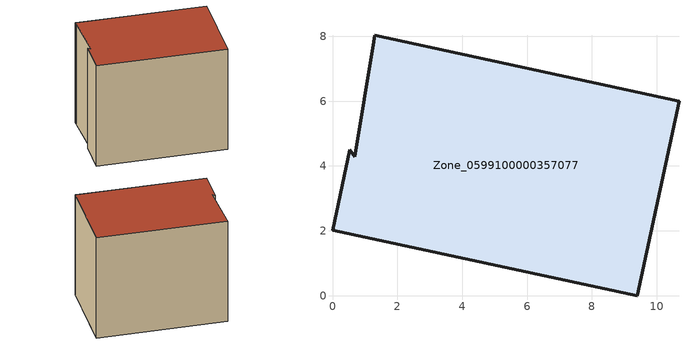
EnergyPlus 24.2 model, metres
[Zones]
Zone_0599100000357077
 floor ground (C_G): 0.69,4.29 1.28,7.84 1.3,8.03 10.69,6 9.39,0 0,2.02 0.53,4.49 z0
 wall outside (C_F): 1.3,8.03 1.28,7.84 0.69,4.29 0.53,4.49 0,2.02 9.39,0 10.69,6 1.3,8.03 z0:8.25
 roof outside (C_R): 1.28,7.84 0.69,4.29 0.53,4.49 0,2.02 9.39,0 10.69,6 1.3,8.03 z8.25
[BUILDING]
Pand.0599100000357077: North Axis=0; Terrain=City; Loads Convergence Tolerance Value=0.04; Temperature Convergence Tolerance Value=0.4; Solar Distribution=FullExterior; Maximum Number of Warmup Days=25; Minimum Number of Warmup Days=1
[Site:Location]
Rotterdam.The.Hague.AP_ZH_NLD Design_Conditions: Latitude=51.96; Longitude=4.45; Time Zone=1; Elevation=-4.5
[SITE:GROUNDTEMPERATURE:BUILDINGSURFACE]
18, 18, 18, 18, 18, 18, 18, 18, 18, 18, 18, 18
[MATERIAL] Thermal Absorptance=0.9; Solar Absorptance=0.7; Visible Absorptance=0.7
Name | Roughness | Thickness | Conductivity | Density | Specific Heat
G.TI.1992-2005 | MediumSmooth | 0.15 | 0.06 | 540 | 1210
F.TI.1992-2005 | Rough | 0.3 | 0.12 | 1920 | 840
R.TI.1992-2005 | MediumRough | 0.2 | 0.08 | 1500 | 1000
[CONSTRUCTION]
C_G: G.TI.1992-2005
C_F: F.TI.1992-2005
C_R: R.TI.1992-2005
[ZONE]
Zone_0599100000357077: Type=1; Multiplier=1; Ceiling Height=Autocalculate; Volume=Autocalculate; Floor Area=autocalculate; Part of Total Floor Area=Yes
[ZONEINFILTRATION:DESIGNFLOWRATE]
Infil_Zone_0599100000357077: Zone or ZoneList or Space or SpaceList=Zone_0599100000357077; Schedule=AlwaysOn; Design Flow Rate Calculation Method=Flow/Area; Flow Rate per Floor Area=0.0015; Constant Term Coefficient=1; Temperature Term Coefficient=0; Velocity Term Coefficient=0; Velocity Squared Term Coefficient=0
[HVACTEMPLATE:ZONE:IDEALLOADSAIRSYSTEM]
Zone_0599100000357077: Maximum Heating Supply Air Temperature=50; Minimum Cooling Supply Air Temperature=13; Maximum Heating Supply Air Humidity Ratio=0.0156; Minimum Cooling Supply Air Humidity Ratio=0.0077; Heating Limit=NoLimit; Cooling Limit=NoLimit; Dehumidification Control Type=ConstantSensibleHeatRatio; Cooling Sensible Heat Ratio=0.7; Dehumidification Setpoint=60; Humidification Control Type=None; Humidification Setpoint=30; Outdoor Air Method=None; Outdoor Air Flow Rate per Person=0.00944; Outdoor Air Flow Rate per Zone Floor Area=0; Outdoor Air Flow Rate per Zone=0; Demand Controlled Ventilation Type=None; Outdoor Air Economizer Type=NoEconomizer; Heat Recovery Type=None; Sensible Heat Recovery Effectiveness=0.7; Latent Heat Recovery Effectiveness=0.65
[ZONECONTROL:THERMOSTAT]
ThermostatControl_Zone_0599100000357077: Zone or ZoneList=Zone_0599100000357077; Control Type Schedule=DualSetpointControlType; Control 1=Thermostat_Zone_0599100000357077; Temperature Difference Between Cutout And Setpoint=0
[THERMOSTATSETPOINT:DUALSETPOINT]
Thermostat_Zone_0599100000357077: Heating Setpoint Temperature Schedule=HeatingSetpoint_Zone_0599100000357077; Cooling Setpoint Temperature Schedule=CoolingSetpoint_Zone_0599100000357077
[SCHEDULE:COMPACT]
HeatingSetpoint_Zone_0599100000357077: Through: 12/31, For: AllDays, Until: 24:00, 21
CoolingSetpoint_Zone_0599100000357077: Through: 12/31, For: AllDays, Until: 24:00, 24
DualSetpointControlType: Through: 12/31, For: AllDays, Until: 24:00, 4
AlwaysOn: Through: 12/31, For: AllDays, Until: 24:00, 1
